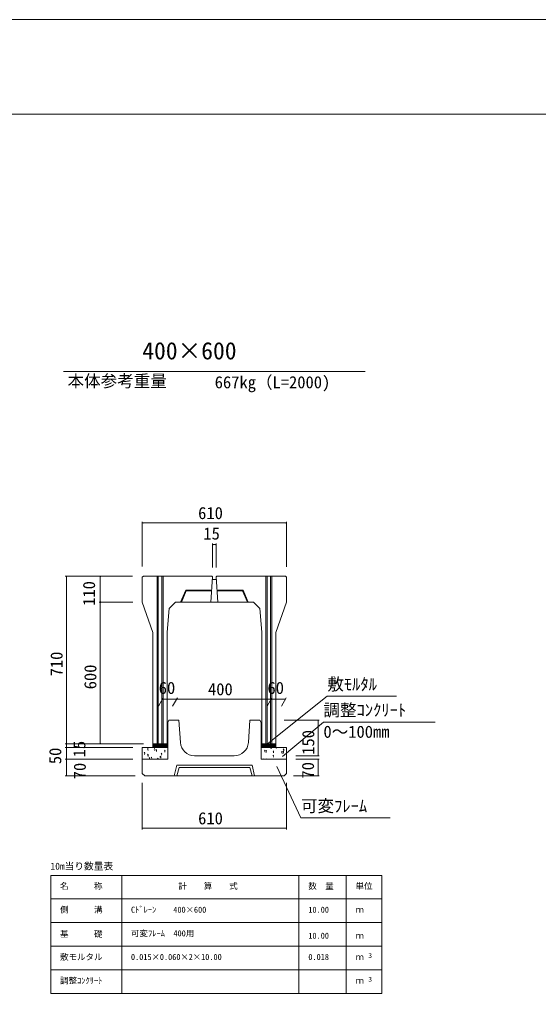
# Model space of a CAD drawing. Units: millimetres on the paper, scale 1:20. Extents: x 2 to 843, y -1 to 593.
# Drawn here: x 312 to 421.7, y 387.2 to 593.2 of the extents above; entities that cross this region are included whole.
import ezdxf
from ezdxf.enums import TextEntityAlignment as Align

# ---------------------------------------------------------------- set-up
doc = ezdxf.new("R2010")
doc.units = ezdxf.units.MM
for name, color, linetype, lineweight in [('0_2', 7, 'Continuous', 18), ('D-STR-DIM（寸法）', 7, 'Continuous', 18), ('D-STR-HTXT（旗揚げ）', 4, 'Continuous', 18), ('D-STR-STRn（構造物）', 5, 'Continuous', 18), ('D-STR-TXT（文字）', 7, 'Continuous', 18), ('D-STR（構造物外形線）', 1, 'Continuous', 18), ('D-TTL(外枠）', 2, 'Continuous', 18), ('DEFPOINTS_3', 8, 'Continuous', 18)]:
    doc.layers.add(name, color=color, linetype=linetype, lineweight=lineweight)
doc.styles.add('ＭＳ ゴシック', font='')
doc.styles.get('ＭＳ ゴシック').set_extended_font_data('MS Gothic')

msp = doc.modelspace()

# ---------------------------------------------------------------- linework, layer by layer
at = {"layer": '0_2'}
for p, q in [((337.933, 486.699), (338.083, 486.724)), ((338.083, 486.674), (337.933, 486.699)), ((368.283, 486.724), (368.433, 486.699)), ((368.433, 486.699), (368.283, 486.674)), ((352.797, 482.116), (352.947, 482.141)), ((353.42, 482.141), (353.57, 482.116)), ((352.947, 482.091), (352.797, 482.116)), ((353.57, 482.116), (353.42, 482.091)), ((321.862, 475.31), (321.887, 475.46)), ((321.887, 475.46), (321.912, 475.31)), ((329.007, 475.31), (329.032, 475.46)), ((329.032, 475.46), (329.057, 475.31)), ((329.032, 469.96), (329.007, 470.11)), ((329.007, 469.81), (329.032, 469.96)), ((329.057, 470.11), (329.032, 469.96)), ((329.032, 469.96), (329.057, 469.81)), ((342.214, 449.434), (342.364, 449.459)), ((342.364, 449.409), (342.214, 449.434)), ((345.064, 449.459), (345.214, 449.434)), ((345.214, 449.434), (345.064, 449.409)), ((345.214, 449.434), (345.364, 449.459)), ((345.364, 449.409), (345.214, 449.434)), ((365.064, 449.459), (365.214, 449.434)), ((365.214, 449.434), (365.064, 449.409)), ((365.214, 449.434), (365.364, 449.459)), ((365.364, 449.409), (365.214, 449.434)), ((368.064, 449.459), (368.214, 449.434)), ((368.214, 449.434), (368.064, 449.409)), ((375.096, 444.81), (375.121, 444.96)), ((375.121, 444.96), (375.146, 444.81)), ((321.887, 439.959), (321.862, 440.109)), ((321.862, 439.809), (321.887, 439.959)), ((321.887, 439.21), (321.862, 439.36)), ((321.862, 439.06), (321.887, 439.21)), ((321.912, 440.109), (321.887, 439.959)), ((321.887, 439.959), (321.912, 439.809)), ((321.912, 439.36), (321.887, 439.21)), ((321.887, 439.21), (321.912, 439.06)), ((329.032, 439.959), (329.007, 440.109)), ((329.057, 440.109), (329.032, 439.959)), ((321.887, 436.71), (321.862, 436.86)), ((321.912, 436.86), (321.887, 436.71)), ((375.121, 437.46), (375.096, 437.61)), ((375.146, 437.61), (375.121, 437.46)), ((321.862, 436.56), (321.887, 436.71)), ((321.887, 436.71), (321.912, 436.56)), ((375.096, 436.56), (375.121, 436.71)), ((375.121, 436.71), (375.146, 436.56)), ((321.887, 433.21), (321.862, 433.36)), ((321.912, 433.36), (321.887, 433.21)), ((375.121, 433.21), (375.096, 433.36)), ((375.146, 433.36), (375.121, 433.21)), ((337.933, 422.132), (338.083, 422.157)), ((338.083, 422.107), (337.933, 422.132)), ((368.283, 422.157), (368.433, 422.132)), ((368.433, 422.132), (368.283, 422.107))]:
    msp.add_line(p, q, dxfattribs=at)
at = {"layer": '0_2', "color": 9}
for p, q in [((337.933, 486.699), (337.953, 486.699)), ((368.433, 486.699), (368.413, 486.699)), ((352.797, 482.116), (352.817, 482.116)), ((353.57, 482.116), (353.55, 482.116)), ((321.887, 475.46), (321.887, 475.44)), ((329.032, 475.46), (329.032, 475.44)), ((329.032, 469.96), (329.032, 469.98)), ((329.032, 469.96), (329.032, 469.94)), ((342.214, 449.434), (342.234, 449.434)), ((345.214, 449.434), (345.194, 449.434)), ((345.214, 449.434), (345.234, 449.434)), ((365.214, 449.434), (365.194, 449.434)), ((365.214, 449.434), (365.234, 449.434)), ((368.214, 449.434), (368.194, 449.434)), ((375.121, 444.96), (375.121, 444.94)), ((321.887, 439.959), (321.887, 439.979)), ((321.887, 439.959), (321.887, 439.939)), ((321.887, 439.21), (321.887, 439.23)), ((321.887, 439.21), (321.887, 439.19)), ((329.032, 439.959), (329.032, 439.979)), ((375.121, 437.46), (375.121, 437.48)), ((321.887, 436.71), (321.887, 436.73)), ((321.887, 436.71), (321.887, 436.69)), ((375.121, 436.71), (375.121, 436.69)), ((321.887, 433.21), (321.887, 433.23)), ((375.121, 433.21), (375.121, 433.23)), ((337.933, 422.132), (337.953, 422.132)), ((368.433, 422.132), (368.413, 422.132))]:
    msp.add_line(p, q, dxfattribs=at)
at = {"layer": 'D-STR-DIM（寸法）'}
for p, q in [((337.933, 477.458), (337.933, 486.949)), ((337.953, 486.699), (368.413, 486.699)), ((368.433, 477.452), (368.433, 486.949)), ((352.797, 477.31), (352.797, 482.366)), ((353.57, 477.31), (353.57, 482.366)), ((353.55, 482.116), (352.817, 482.116)), ((335.889, 475.46), (321.637, 475.46)), ((321.887, 475.44), (321.887, 439.979)), ((335.889, 475.46), (328.782, 475.46)), ((329.032, 469.98), (329.032, 475.44)), ((335.933, 469.96), (328.782, 469.96)), ((335.933, 469.96), (328.782, 469.96)), ((329.032, 469.94), (329.032, 439.979)), ((341.338, 447.916), (342.359, 449.684)), ((342.234, 449.434), (345.194, 449.434)), ((344.338, 447.916), (345.359, 449.684)), ((344.338, 447.916), (345.359, 449.684)), ((345.234, 449.434), (365.194, 449.434)), ((364.338, 447.916), (365.359, 449.684)), ((364.338, 447.916), (365.359, 449.684)), ((365.234, 449.434), (368.194, 449.434)), ((367.338, 447.916), (368.359, 449.684)), ((367.946, 444.96), (375.371, 444.96)), ((375.121, 444.94), (375.121, 437.48)), ((338.183, 439.959), (321.637, 439.959)), ((338.183, 439.959), (321.637, 439.959)), ((335.933, 439.21), (321.637, 439.21)), ((335.933, 439.21), (321.637, 439.21)), ((321.887, 439.939), (321.887, 439.23)), ((321.887, 439.19), (321.887, 436.73)), ((338.183, 439.959), (328.782, 439.959)), ((370.433, 437.46), (375.371, 437.46)), ((335.933, 436.71), (321.637, 436.71)), ((335.933, 436.71), (321.637, 436.71)), ((321.887, 436.69), (321.887, 433.23)), ((370.433, 436.71), (375.371, 436.71)), ((375.121, 436.69), (375.121, 433.23)), ((336.433, 433.21), (321.637, 433.21)), ((369.933, 433.21), (375.371, 433.21)), ((337.933, 431.71), (337.933, 421.882)), ((368.433, 431.71), (368.433, 421.882)), ((337.953, 422.132), (368.413, 422.132))]:
    msp.add_line(p, q, dxfattribs=at)
at = {"layer": 'D-STR-HTXT（旗揚げ）'}
for p, q in [((321.292, 518.747), (385.075, 518.747)), ((364.023, 439.673), (377.058, 450.041)), ((391.72, 450.041), (377.058, 450.041)), ((367.594, 437.315), (376.24, 444.579)), ((399.838, 444.579), (376.24, 444.579)), ((366.402, 435.21), (371.486, 424.298)), ((390.35, 424.298), (371.486, 424.298)), ((318.569, 412.162), (388.569, 412.162)), ((318.569, 387.162), (318.569, 412.162)), ((333.569, 387.162), (333.569, 412.162)), ((371.069, 387.162), (371.069, 412.162)), ((381.069, 396.162), (381.069, 412.162)), ((381.069, 387.162), (381.069, 412.162)), ((388.569, 387.162), (388.569, 412.162)), ((318.569, 407.162), (388.569, 407.162)), ((318.569, 402.162), (388.569, 402.162)), ((318.569, 397.162), (388.569, 397.162)), ((318.569, 392.162), (388.569, 392.162)), ((318.569, 387.162), (388.569, 387.162))]:
    msp.add_line(p, q, dxfattribs=at)
at = {"layer": 'D-STR-STRn（構造物）'}
for p, q in [((337.933, 439.21), (343.327, 439.21)), ((337.933, 439.21), (337.933, 436.71)), ((339.027, 438.826), (339.147, 438.97)), ((340.183, 439.21), (340.183, 439.96)), ((340.183, 439.96), (343.327, 439.96)), ((340.183, 439.959), (340.185, 439.96)), ((340.183, 439.782), (340.361, 439.96)), ((340.183, 439.605), (340.538, 439.96)), ((340.183, 439.428), (340.715, 439.96)), ((340.183, 439.252), (340.892, 439.96)), ((340.319, 439.21), (341.069, 439.96)), ((340.412, 438.919), (340.587, 438.986)), ((340.412, 438.919), (340.537, 438.835)), ((340.495, 439.21), (341.245, 439.96)), ((340.672, 439.21), (341.422, 439.96)), ((340.849, 439.21), (341.599, 439.96)), ((341.026, 439.21), (341.776, 439.96)), ((341.202, 439.21), (341.952, 439.96)), ((341.379, 439.21), (342.129, 439.96)), ((341.556, 439.21), (342.306, 439.96)), ((341.733, 439.21), (342.483, 439.96)), ((341.91, 439.21), (342.66, 439.96)), ((342.086, 439.21), (342.836, 439.96)), ((342.263, 439.21), (343.013, 439.96)), ((342.44, 439.21), (343.19, 439.96)), ((342.617, 439.21), (343.327, 439.921)), ((342.793, 439.21), (343.327, 439.744)), ((342.97, 439.21), (343.327, 439.567)), ((343.147, 439.21), (343.327, 439.39)), ((343.324, 439.21), (343.327, 439.213)), ((366.183, 439.96), (363.039, 439.96)), ((363.039, 439.959), (363.041, 439.96)), ((363.039, 439.782), (363.218, 439.96)), ((363.039, 439.605), (363.394, 439.96)), ((363.039, 439.428), (363.571, 439.96)), ((363.039, 439.252), (363.748, 439.96)), ((368.433, 439.21), (363.039, 439.21)), ((363.175, 439.21), (363.925, 439.96)), ((363.352, 439.21), (364.102, 439.96)), ((363.528, 439.21), (364.278, 439.96)), ((363.705, 439.21), (364.455, 439.96)), ((363.882, 439.21), (364.632, 439.96)), ((364.059, 439.21), (364.809, 439.96)), ((364.235, 439.21), (364.985, 439.96)), ((364.412, 439.21), (365.162, 439.96)), ((364.589, 439.21), (365.339, 439.96)), ((364.766, 439.21), (365.516, 439.96)), ((364.943, 439.21), (365.693, 439.96)), ((365.02, 439.151), (365.076, 439.21)), ((365.02, 439.151), (365.242, 439.117)), ((365.119, 439.21), (365.869, 439.96)), ((365.199, 438.895), (365.172, 439.132)), ((365.296, 439.21), (366.046, 439.96)), ((365.473, 439.21), (366.183, 439.921)), ((365.65, 439.21), (366.183, 439.744)), ((365.826, 439.21), (366.183, 439.567)), ((366.003, 439.21), (366.183, 439.39)), ((366.18, 439.21), (366.183, 439.213)), ((366.183, 439.21), (366.183, 439.96)), ((366.255, 438.969), (366.306, 439.12)), ((367.688, 438.738), (367.883, 438.94)), ((368.433, 439.21), (368.433, 436.71)), ((338.312, 438.112), (338.487, 438.18)), ((338.312, 438.112), (338.436, 438.029)), ((338.396, 437.752), (338.447, 437.903)), ((339.002, 437.591), (339.196, 437.794)), ((339.002, 437.591), (339.224, 437.557)), ((339.027, 438.826), (339.176, 438.813)), ((339.137, 438.535), (339.108, 438.692)), ((339.181, 437.335), (339.154, 437.572)), ((339.374, 436.946), (339.494, 437.089)), ((339.374, 436.946), (339.523, 436.933)), ((339.474, 436.71), (339.455, 436.812)), ((339.804, 437.106), (339.979, 437.173)), ((339.804, 437.106), (339.929, 437.022)), ((339.889, 436.745), (339.939, 436.896)), ((340.497, 438.558), (340.548, 438.709)), ((340.82, 438.669), (340.94, 438.813)), ((340.82, 438.67), (340.969, 438.656)), ((340.93, 438.379), (340.901, 438.535)), ((341.167, 436.789), (341.287, 436.933)), ((341.67, 437.177), (341.864, 437.38)), ((341.67, 437.177), (341.892, 437.143)), ((341.849, 436.921), (341.822, 437.158)), ((341.905, 437.912), (342.08, 437.979)), ((341.905, 437.912), (342.029, 437.828)), ((341.989, 437.552), (342.04, 437.703)), ((342.613, 438.513), (342.734, 438.656)), ((342.613, 438.513), (342.762, 438.5)), ((342.723, 438.222), (342.694, 438.378)), ((363.784, 438.51), (363.904, 438.654)), ((363.784, 438.511), (363.933, 438.498)), ((363.894, 438.22), (363.865, 438.376)), ((364.07, 438.524), (364.245, 438.591)), ((364.07, 438.524), (364.194, 438.44)), ((364.154, 438.163), (364.205, 438.314)), ((365.562, 437.517), (365.737, 437.584)), ((365.562, 437.517), (365.687, 437.433)), ((365.577, 438.354), (365.698, 438.497)), ((365.577, 438.354), (365.726, 438.341)), ((365.647, 437.157), (365.697, 437.308)), ((365.687, 438.063), (365.658, 438.219)), ((367.37, 438.197), (367.491, 438.34)), ((367.37, 438.197), (367.52, 438.184)), ((367.48, 437.906), (367.452, 438.062)), ((367.663, 438.323), (367.838, 438.391)), ((367.663, 438.324), (367.787, 438.24)), ((367.688, 438.738), (367.91, 438.703)), ((367.747, 437.963), (367.798, 438.114)), ((367.867, 438.481), (367.84, 438.718)), ((341.167, 436.789), (341.316, 436.776)), ((343.025, 436.71), (343.08, 436.776)), ((363.462, 436.711), (363.637, 436.778)), ((363.462, 436.711), (363.463, 436.71)), ((364.198, 436.71), (364.251, 436.774))]:
    msp.add_line(p, q, dxfattribs=at)
at = {"layer": 'D-STR-TXT（文字）', "color": 5}
msp.add_line((343.019, 439.96), (343.156, 439.96), dxfattribs=at)
at = {"layer": 'D-STR（構造物外形線）'}
for p, q in [((338.183, 475.46), (337.933, 475.21)), ((337.933, 475.21), (337.933, 469.96)), ((352.658, 475.46), (338.183, 475.46)), ((341.058, 439.96), (341.058, 475.46)), ((341.308, 475.46), (341.308, 439.96)), ((342.058, 475.46), (342.058, 439.96)), ((342.308, 439.96), (342.308, 475.46)), ((352.797, 475.31), (352.433, 469.96)), ((352.658, 475.46), (352.797, 475.31)), ((352.756, 474.71), (353.611, 474.71)), ((353.57, 475.31), (353.708, 475.46)), ((353.57, 475.31), (353.933, 469.96)), ((353.708, 475.46), (368.183, 475.46)), ((364.058, 439.96), (364.058, 475.46)), ((364.308, 475.46), (364.308, 439.96)), ((365.058, 475.46), (365.058, 439.96)), ((365.308, 439.96), (365.308, 475.46)), ((368.183, 475.46), (368.433, 475.21)), ((368.433, 475.21), (368.433, 469.96)), ((347.133, 472.46), (346.033, 469.96)), ((347.231, 472.31), (346.197, 469.96)), ((352.631, 472.46), (347.133, 472.46)), ((352.619, 472.31), (347.231, 472.31)), ((353.736, 472.46), (359.233, 472.46)), ((353.748, 472.31), (359.135, 472.31)), ((359.135, 472.31), (360.169, 469.96)), ((359.233, 472.46), (360.333, 469.96)), ((337.933, 469.96), (340.183, 463.56)), ((344.933, 469.96), (343.583, 468.61)), ((354.586, 469.96), (344.933, 469.96)), ((353.933, 469.96), (361.433, 469.96)), ((361.433, 469.96), (362.783, 468.61)), ((368.433, 469.96), (366.183, 463.56)), ((343.583, 468.61), (343.183, 463.61)), ((362.783, 468.61), (363.183, 463.61)), ((340.183, 463.61), (340.183, 439.96)), ((343.183, 463.61), (343.183, 439.96)), ((363.183, 463.61), (363.183, 439.96)), ((366.183, 463.61), (366.183, 439.96)), ((343.558, 444.96), (343.308, 444.46)), ((343.327, 444.498), (343.327, 436.71)), ((343.558, 444.96), (345.683, 444.96)), ((345.683, 444.96), (345.997, 440.26)), ((360.683, 444.96), (360.37, 440.26)), ((362.808, 444.96), (360.683, 444.96)), ((362.808, 444.96), (363.058, 444.46)), ((363.039, 444.498), (363.039, 436.71)), ((343.183, 439.96), (340.183, 439.96)), ((366.183, 439.96), (363.183, 439.96)), ((348.941, 437.46), (357.376, 437.46)), ((337.933, 436.71), (343.327, 436.71)), ((337.933, 436.71), (337.933, 433.71)), ((344.702, 433.21), (345.202, 435.46)), ((345.202, 435.46), (361.164, 435.46)), ((345.702, 434.96), (345.202, 433.21)), ((345.702, 434.96), (360.664, 434.96)), ((360.664, 434.96), (361.164, 433.21)), ((361.664, 433.21), (361.164, 435.46)), ((368.433, 436.71), (363.039, 436.71)), ((368.433, 436.71), (368.433, 433.71)), ((337.933, 433.71), (338.433, 433.21)), ((367.933, 433.21), (338.433, 433.21)), ((365.171, 433.21), (341.171, 433.21)), ((368.433, 433.71), (367.933, 433.21))]:
    msp.add_line(p, q, dxfattribs=at)
for centre, start, end in [((348.99, 440.46), 183.81425, 270.00386), ((357.377, 440.46), 269.99614, 356.18575)]:
    msp.add_arc(centre, 3, start, end, dxfattribs=at)
at = {"layer": 'D-TTL(外枠）'}
msp.add_line((26.671, 573.205), (821.671, 573.205), dxfattribs=at)
at = {"layer": 'DEFPOINTS_3'}
msp.add_line((1.671, 593.205), (842.671, 593.205), dxfattribs=at)

# ---------------------------------------------------------------- texts
at = {"layer": 'D-STR-STRn（構造物）', "color": 7, "style": 'ＭＳ ゴシック'}
for s, p in [('610', (349.737, 486.749)), ('15', (350.841, 482.415)), ('60', (341.405, 449.759)), ('400', (351.821, 449.484)), ('60', (364.405, 449.759)), ('610', (349.737, 422.182))]:
    msp.add_text(s, height=2.566, dxfattribs=at).set_placement(p, align=Align.BOTTOM_LEFT)
for s, p in [('110', (328.707, 469.166)), ('710', (321.837, 454.245)), ('600', (328.982, 451.513)), ('150', (375.071, 437.666)), ('50', (321.562, 435.677)), ('15', (326.655, 437.126)), ('70', (326.75, 432.479)), ('70', (375.011, 432.633))]:
    msp.add_text(s, height=2.566, rotation=90, dxfattribs=at).set_placement(p, align=Align.BOTTOM_LEFT)
at = {"layer": 'D-STR-TXT（文字）', "style": 'ＭＳ ゴシック'}
for s, height, p in [('400×600', 3.666, (337.918, 520.196)), ('本体参考重量', 2.566, (322.122, 514.68)), ('667kg（L=2000)', 2.566, (353.242, 514.417)), ('敷ﾓﾙﾀﾙ', 2.566, (377.058, 450.541)), ('調整ｺﾝｸﾘｰﾄ', 2.566, (376.24, 445.079)), ('0～100mm', 2.566, (376.24, 440.487)), ('可変ﾌﾚｰﾑ', 2.566, (371.486, 424.798)), ('10m当り数量表', 1.466, (318.514, 412.924)), ('名\u3000\u3000\u3000称', 1.283, (320.53, 408.863)), ('計\u3000\u3000算\u3000\u3000式', 1.283, (345.534, 408.863)), ('数\u3000量', 1.283, (373.03, 408.863)), ('単位', 1.283, (383.03, 408.863)), ('側\u3000\u3000\u3000溝', 1.283, (320.53, 403.863)), ('Cﾄﾞﾚｰﾝ\u3000\u3000400×600', 1.283, (335.53, 403.863)), ('10.00', 1.283, (373.044, 403.863)), ('ｍ', 1.283, (383.03, 403.863)), ('基\u3000\u3000\u3000礎', 1.283, (320.53, 398.731)), ('可変ﾌﾚｰﾑ\u3000400用', 1.283, (335.53, 398.863)), ('10.00', 1.283, (373.044, 398.363)), ('ｍ', 1.283, (383.03, 398.363)), ('敷モルタル', 1.283, (320.53, 393.863)), ('3', 1.026, (385.731, 394.366)), ('0.015×0.060×2×10.00', 1.283, (335.53, 393.863)), ('0.018', 1.283, (373.044, 393.863)), ('ｍ', 1.283, (383.03, 393.863)), ('調整ｺﾝｸﾘｰﾄ', 1.283, (320.53, 388.863)), ('ｍ', 1.283, (383.03, 388.863)), ('3', 1.026, (385.731, 389.366))]:
    msp.add_text(s, height=height, dxfattribs=at).set_placement(p, align=Align.BOTTOM_LEFT)

doc.saveas('drawing.dxf')
